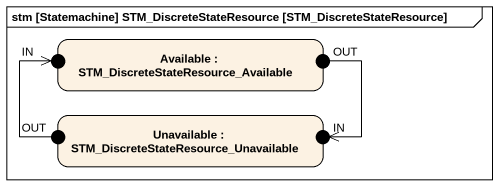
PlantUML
@startuml
mainframe stm [Statemachine] STM_DiscreteStateResource [STM_DiscreteStateResource]
hide empty description
state IN <<start>>
state "Available : STM_DiscreteStateResource_Available" as Available
state OUT <<start>>
state "OUT" as OUT_2 <<start>>
state "Unavailable : STM_DiscreteStateResource_Unavailable" as Unavailable
state "IN" as IN_2 <<start>>
OUT --> IN_2
OUT_2 -up-> IN
@enduml
